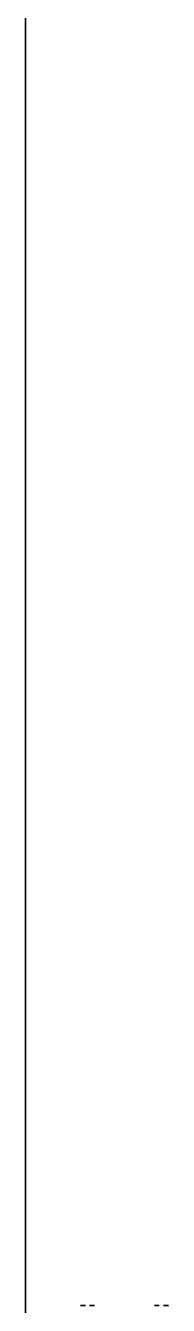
# Model space of a CAD drawing. Extents: x -760 to 4209, y 5795 to 10697.
# Drawn here: x 1848.6 to 1903.4, y 6783.2 to 7275.7 of the extents above; entities that cross this region are included whole.
import ezdxf

# ---------------------------------------------------------------- set-up
doc = ezdxf.new("R2010")
doc.units = 0
doc.header["$LTSCALE"] = 5
doc.layers.add('1', color=7, linetype='CONTINUOUS', true_color=0xffffff)

msp = doc.modelspace()

# ---------------------------------------------------------------- linework, layer by layer
at = {"layer": '1', "color": 7, "linetype": 'Continuous', "lineweight": 35}
msp.add_line((1848.55, 6688.2), (1848.55, 7688.06), dxfattribs=at)
for points in [[(1869.67, 6783.2), (1870.07, 6783.2), (1870.48, 6783.2), (1871.15, 6783.2), (1871.4, 6783.2), (1871.54, 6783.2)], [(1873.18, 6783.2), (1873.32, 6783.2), (1873.57, 6783.2), (1874.25, 6783.2), (1874.65, 6783.2), (1875.06, 6783.2)], [(1898.05, 6783.2), (1898.46, 6783.2), (1898.86, 6783.2), (1899.54, 6783.2), (1899.79, 6783.2), (1899.93, 6783.2)]]:
    msp.add_open_spline(points, degree=3, knots=[0, 0, 0, 0, 0.5, 0.5, 1, 1, 1, 1], dxfattribs=at)
msp.add_open_spline([(1901.57, 6783.2), (1901.85, 6783.2), (1902.61, 6783.2), (1903.44, 6783.2)], degree=3, dxfattribs=at)

doc.saveas('drawing.dxf')
